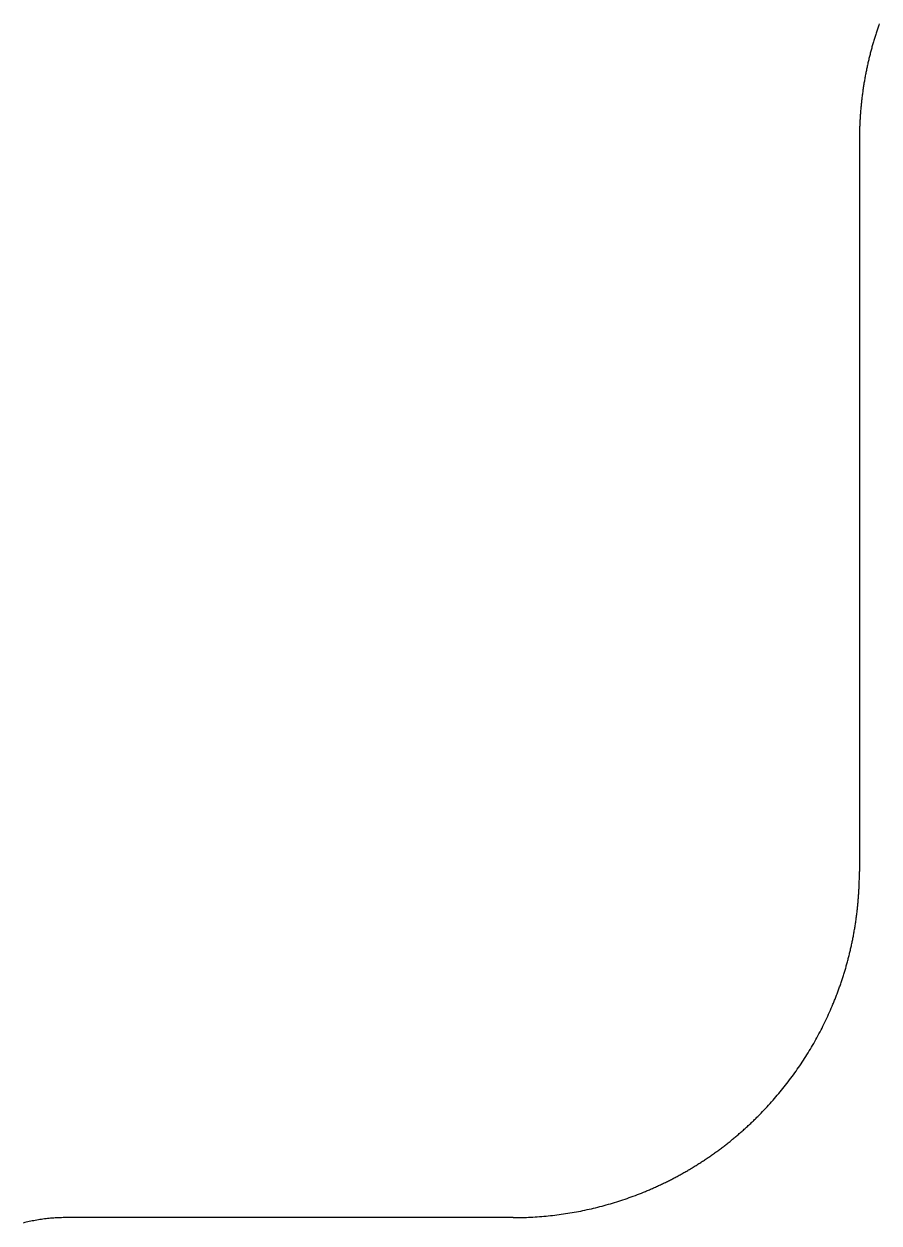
# Model space of a CAD drawing. Header units: millimetres. Extents: x -10 to 277, y -95 to 18.
# Drawn here: x 50.4 to 55.34, y 9.76 to 16.69 of the extents above; entities that cross this region are included whole.
import ezdxf

# ---------------------------------------------------------------- set-up
doc = ezdxf.new("R2010")
doc.units = ezdxf.units.MM
doc.header["$MEASUREMENT"] = 0
doc.layers.add('Edge.Cuts', color=53, linetype='CONTINUOUS')

msp = doc.modelspace()

# ---------------------------------------------------------------- linework, layer by layer
at = {"layer": 'Edge.Cuts', "linetype": 'Continuous'}
for p, q in [((55.319076, 16.63217), (55.317168, 16.626139)), ((55.321003, 16.638195), (55.319076, 16.63217)), ((55.322949, 16.644214), (55.321003, 16.638195)), ((55.324914, 16.650226), (55.322949, 16.644214)), ((55.326898, 16.656232), (55.324914, 16.650226)), ((55.328901, 16.662232), (55.326898, 16.656232)), ((55.330923, 16.668226), (55.328901, 16.662232)), ((55.332964, 16.674213), (55.330923, 16.668226)), ((55.335024, 16.680194), (55.332964, 16.674213)), ((55.337102, 16.686168), (55.335024, 16.680194)), ((55.3392, 16.692136), (55.337102, 16.686168)), ((55.299142, 16.565512), (55.297446, 16.55942)), ((55.300859, 16.5716), (55.299142, 16.565512)), ((55.302594, 16.577683), (55.300859, 16.5716)), ((55.304349, 16.58376), (55.302594, 16.577683)), ((55.306122, 16.589831), (55.304349, 16.58376)), ((55.307915, 16.595897), (55.306122, 16.589831)), ((55.309728, 16.601957), (55.307915, 16.595897)), ((55.311559, 16.608011), (55.309728, 16.601957)), ((55.31341, 16.61406), (55.311559, 16.608011)), ((55.315279, 16.620103), (55.31341, 16.61406)), ((55.317168, 16.626139), (55.315279, 16.620103)), ((55.280057, 16.492058), (55.278593, 16.485906)), ((55.281541, 16.498207), (55.280057, 16.492058)), ((55.283044, 16.50435), (55.281541, 16.498207)), ((55.284567, 16.510489), (55.283044, 16.50435)), ((55.286109, 16.516622), (55.284567, 16.510489)), ((55.28767, 16.522751), (55.286109, 16.516622)), ((55.289251, 16.528875), (55.28767, 16.522751)), ((55.290851, 16.534995), (55.289251, 16.528875)), ((55.292471, 16.541108), (55.290851, 16.534995)), ((55.29411, 16.547217), (55.292471, 16.541108)), ((55.295768, 16.553321), (55.29411, 16.547217)), ((55.297446, 16.55942), (55.295768, 16.553321)), ((55.265023, 16.424138), (55.263774, 16.417938)), ((55.266292, 16.430333), (55.265023, 16.424138)), ((55.267581, 16.436525), (55.266292, 16.430333)), ((55.268889, 16.442712), (55.267581, 16.436525)), ((55.270216, 16.448896), (55.268889, 16.442712)), ((55.271564, 16.455075), (55.270216, 16.448896)), ((55.27293, 16.46125), (55.271564, 16.455075)), ((55.274317, 16.46742), (55.27293, 16.46125)), ((55.275723, 16.473587), (55.274317, 16.46742)), ((55.277148, 16.479748), (55.275723, 16.473587)), ((55.278593, 16.485906), (55.277148, 16.479748)), ((55.252362, 16.355739), (55.251329, 16.3495)), ((55.253415, 16.361975), (55.252362, 16.355739)), ((55.254487, 16.368207), (55.253415, 16.361975)), ((55.255579, 16.374436), (55.254487, 16.368207)), ((55.256691, 16.380661), (55.255579, 16.374436)), ((55.257822, 16.386884), (55.256691, 16.380661)), ((55.258973, 16.393102), (55.257822, 16.386884)), ((55.260144, 16.399317), (55.258973, 16.393102)), ((55.261334, 16.405528), (55.260144, 16.399317)), ((55.262544, 16.411735), (55.261334, 16.405528)), ((55.263774, 16.417938), (55.262544, 16.411735)), ((55.242089, 16.286942), (55.241274, 16.28067)), ((55.242924, 16.29321), (55.242089, 16.286942)), ((55.243779, 16.299477), (55.242924, 16.29321)), ((55.244653, 16.305739), (55.243779, 16.299477)), ((55.245548, 16.312), (55.244653, 16.305739)), ((55.246462, 16.318257), (55.245548, 16.312)), ((55.247396, 16.324512), (55.246462, 16.318257)), ((55.248349, 16.330764), (55.247396, 16.324512)), ((55.249323, 16.337013), (55.248349, 16.330764)), ((55.250316, 16.343258), (55.249323, 16.337013)), ((55.251329, 16.3495), (55.250316, 16.343258)), ((55.234215, 16.217824), (55.233619, 16.211528)), ((55.234831, 16.224119), (55.234215, 16.217824)), ((55.235468, 16.230411), (55.234831, 16.224119)), ((55.236124, 16.236702), (55.235468, 16.230411)), ((55.2368, 16.24299), (55.236124, 16.236702)), ((55.237496, 16.249276), (55.2368, 16.24299)), ((55.238212, 16.255559), (55.237496, 16.249276)), ((55.238947, 16.261841), (55.238212, 16.255559)), ((55.239703, 16.26812), (55.238947, 16.261841)), ((55.240478, 16.274397), (55.239703, 16.26812)), ((55.241274, 16.28067), (55.240478, 16.274397)), ((55.22875, 16.148465), (55.228373, 16.14215)), ((55.229147, 16.154778), (55.22875, 16.148465)), ((55.229564, 16.161091), (55.229147, 16.154778)), ((55.230001, 16.1674), (55.229564, 16.161091)), ((55.230458, 16.17371), (55.230001, 16.1674)), ((55.230935, 16.180017), (55.230458, 16.17371)), ((55.231432, 16.186323), (55.230935, 16.180017)), ((55.231949, 16.192627), (55.231432, 16.186323)), ((55.232485, 16.19893), (55.231949, 16.192627)), ((55.233042, 16.205229), (55.232485, 16.19893)), ((55.233619, 16.211528), (55.233042, 16.205229)), ((55.2257, 16.078937), (55.225543, 16.072612)), ((55.225877, 16.085264), (55.2257, 16.078937)), ((55.226075, 16.091588), (55.225877, 16.085264)), ((55.226292, 16.097912), (55.226075, 16.091588)), ((55.226529, 16.104235), (55.226292, 16.097912)), ((55.226787, 16.110557), (55.226529, 16.104235)), ((55.227064, 16.116877), (55.226787, 16.110557)), ((55.227361, 16.123198), (55.227064, 16.116877)), ((55.227678, 16.129516), (55.227361, 16.123198)), ((55.228016, 16.135834), (55.227678, 16.129516)), ((55.228373, 16.14215), (55.228016, 16.135834)), ((55.225001, 16.028309), (55.225, 16.026)), ((55.225, 16.026), (55.225, 11.7946)), ((55.225019, 16.03464), (55.225001, 16.028309)), ((55.225056, 16.040969), (55.225019, 16.03464)), ((55.225113, 16.047299), (55.225056, 16.040969)), ((55.225191, 16.053627), (55.225113, 16.047299)), ((55.225288, 16.059957), (55.225191, 16.053627)), ((55.225405, 16.066284), (55.225288, 16.059957)), ((55.225543, 16.072612), (55.225405, 16.066284)), ((55.224887, 11.773301), (55.224944, 11.779631)), ((55.224944, 11.779631), (55.224981, 11.78596)), ((55.224981, 11.78596), (55.224999, 11.792292)), ((55.224999, 11.792292), (55.225, 11.7946)), ((55.222936, 11.703723), (55.223213, 11.710043)), ((55.223213, 11.710043), (55.223471, 11.716365)), ((55.223471, 11.716365), (55.223708, 11.722688)), ((55.223708, 11.722688), (55.223925, 11.729012)), ((55.223925, 11.729012), (55.224123, 11.735336)), ((55.224123, 11.735336), (55.2243, 11.741663)), ((55.2243, 11.741663), (55.224457, 11.747988)), ((55.224457, 11.747988), (55.224595, 11.754316)), ((55.224595, 11.754316), (55.224712, 11.760643)), ((55.224712, 11.760643), (55.224809, 11.766973)), ((55.224809, 11.766973), (55.224887, 11.773301)), ((55.218568, 11.634277), (55.219065, 11.640583)), ((55.219065, 11.640583), (55.219542, 11.64689)), ((55.219542, 11.64689), (55.219999, 11.6532)), ((55.219999, 11.6532), (55.220436, 11.659509)), ((55.220436, 11.659509), (55.220853, 11.665822)), ((55.220853, 11.665822), (55.22125, 11.672135)), ((55.22125, 11.672135), (55.221627, 11.67845)), ((55.221627, 11.67845), (55.221984, 11.684766)), ((55.221984, 11.684766), (55.222322, 11.691084)), ((55.222322, 11.691084), (55.222639, 11.697402)), ((55.222639, 11.697402), (55.222936, 11.703723)), ((55.211788, 11.565041), (55.212504, 11.571324)), ((55.212504, 11.571324), (55.2132, 11.57761)), ((55.2132, 11.57761), (55.213876, 11.583898)), ((55.213876, 11.583898), (55.214532, 11.590189)), ((55.214532, 11.590189), (55.215169, 11.596481)), ((55.215169, 11.596481), (55.215785, 11.602776)), ((55.215785, 11.602776), (55.216381, 11.609072)), ((55.216381, 11.609072), (55.216958, 11.615371)), ((55.216958, 11.615371), (55.217515, 11.62167)), ((55.217515, 11.62167), (55.218051, 11.627973)), ((55.218051, 11.627973), (55.218568, 11.634277)), ((55.202604, 11.496088), (55.203538, 11.502343)), ((55.203538, 11.502343), (55.204452, 11.5086)), ((55.204452, 11.5086), (55.205347, 11.514861)), ((55.205347, 11.514861), (55.206221, 11.521123)), ((55.206221, 11.521123), (55.207076, 11.52739)), ((55.207076, 11.52739), (55.207911, 11.533658)), ((55.207911, 11.533658), (55.208726, 11.53993)), ((55.208726, 11.53993), (55.209522, 11.546203)), ((55.209522, 11.546203), (55.210297, 11.55248)), ((55.210297, 11.55248), (55.211053, 11.558759)), ((55.211053, 11.558759), (55.211788, 11.565041)), ((55.191027, 11.427498), (55.192178, 11.433716)), ((55.192178, 11.433716), (55.193309, 11.439939)), ((55.193309, 11.439939), (55.194421, 11.446164)), ((55.194421, 11.446164), (55.195513, 11.452393)), ((55.195513, 11.452393), (55.196585, 11.458625)), ((55.196585, 11.458625), (55.197638, 11.464861)), ((55.197638, 11.464861), (55.198671, 11.4711)), ((55.198671, 11.4711), (55.199684, 11.477342)), ((55.199684, 11.477342), (55.200677, 11.483587)), ((55.200677, 11.483587), (55.201651, 11.489836)), ((55.201651, 11.489836), (55.202604, 11.496088)), ((55.17707, 11.35935), (55.178436, 11.365525)), ((55.178436, 11.365525), (55.179784, 11.371704)), ((55.179784, 11.371704), (55.181111, 11.377888)), ((55.181111, 11.377888), (55.182419, 11.384075)), ((55.182419, 11.384075), (55.183708, 11.390267)), ((55.183708, 11.390267), (55.184977, 11.396462)), ((55.184977, 11.396462), (55.186226, 11.402662)), ((55.186226, 11.402662), (55.187456, 11.408865)), ((55.187456, 11.408865), (55.188666, 11.415072)), ((55.188666, 11.415072), (55.189856, 11.421283)), ((55.189856, 11.421283), (55.191027, 11.427498)), ((55.160749, 11.291725), (55.16233, 11.297849)), ((55.16233, 11.297849), (55.163891, 11.303978)), ((55.163891, 11.303978), (55.165433, 11.310111)), ((55.165433, 11.310111), (55.166956, 11.31625)), ((55.166956, 11.31625), (55.168459, 11.322393)), ((55.168459, 11.322393), (55.169943, 11.328542)), ((55.169943, 11.328542), (55.171407, 11.334694)), ((55.171407, 11.334694), (55.172852, 11.340852)), ((55.172852, 11.340852), (55.174277, 11.347013)), ((55.174277, 11.347013), (55.175683, 11.35318)), ((55.175683, 11.35318), (55.17707, 11.35935)), ((55.140272, 11.218643), (55.142085, 11.224703)), ((55.142085, 11.224703), (55.143878, 11.230769)), ((55.143878, 11.230769), (55.145651, 11.23684)), ((55.145651, 11.23684), (55.147406, 11.242917)), ((55.147406, 11.242917), (55.149141, 11.249)), ((55.149141, 11.249), (55.150858, 11.255088)), ((55.150858, 11.255088), (55.152554, 11.26118)), ((55.152554, 11.26118), (55.154232, 11.267279)), ((55.154232, 11.267279), (55.15589, 11.273383)), ((55.15589, 11.273383), (55.157529, 11.279492)), ((55.157529, 11.279492), (55.159149, 11.285605)), ((55.159149, 11.285605), (55.160749, 11.291725)), ((55.119077, 11.152374), (55.121099, 11.158368)), ((55.121099, 11.158368), (55.123102, 11.164368)), ((55.123102, 11.164368), (55.125086, 11.170374)), ((55.125086, 11.170374), (55.127051, 11.176386)), ((55.127051, 11.176386), (55.128997, 11.182405)), ((55.128997, 11.182405), (55.130924, 11.18843)), ((55.130924, 11.18843), (55.132832, 11.194461)), ((55.132832, 11.194461), (55.134721, 11.200497)), ((55.134721, 11.200497), (55.13659, 11.20654)), ((55.13659, 11.20654), (55.138441, 11.212589)), ((55.138441, 11.212589), (55.140272, 11.218643)), ((55.093342, 11.080967), (55.09559, 11.086879)), ((55.09559, 11.086879), (55.097819, 11.092799)), ((55.097819, 11.092799), (55.100029, 11.098726)), ((55.100029, 11.098726), (55.102221, 11.10466)), ((55.102221, 11.10466), (55.104394, 11.110601)), ((55.104394, 11.110601), (55.106548, 11.116548)), ((55.106548, 11.116548), (55.108684, 11.122503)), ((55.108684, 11.122503), (55.1108, 11.128464)), ((55.1108, 11.128464), (55.112898, 11.134432)), ((55.112898, 11.134432), (55.114976, 11.140406)), ((55.114976, 11.140406), (55.117036, 11.146387)), ((55.117036, 11.146387), (55.119077, 11.152374)), ((55.067386, 11.01641), (55.072272, 11.02808)), ((55.072272, 11.02808), (55.074687, 11.033926)), ((55.074687, 11.033926), (55.077084, 11.03978)), ((55.077084, 11.03978), (55.079462, 11.045642)), ((55.079462, 11.045642), (55.081822, 11.051511)), ((55.081822, 11.051511), (55.084163, 11.057387)), ((55.084163, 11.057387), (55.086486, 11.063271)), ((55.086486, 11.063271), (55.08879, 11.069162)), ((55.08879, 11.069162), (55.091075, 11.075061)), ((55.091075, 11.075061), (55.093342, 11.080967)), ((55.036531, 10.947063), (55.041856, 10.958539)), ((55.041856, 10.958539), (55.047108, 10.970048)), ((55.047108, 10.970048), (55.052287, 10.98159)), ((55.052287, 10.98159), (55.057394, 10.993164)), ((55.057394, 10.993164), (55.062427, 11.004771)), ((55.062427, 11.004771), (55.067386, 11.01641)), ((54.997244, 10.867715), (55.003071, 10.878942)), ((55.003071, 10.878942), (55.008826, 10.890206)), ((55.008826, 10.890206), (55.014511, 10.901507)), ((55.014511, 10.901507), (55.020124, 10.912843)), ((55.020124, 10.912843), (55.025665, 10.924215)), ((55.025665, 10.924215), (55.031134, 10.935622)), ((55.031134, 10.935622), (55.036531, 10.947063)), ((54.960806, 10.801149), (54.967054, 10.812146)), ((54.967054, 10.812146), (54.973232, 10.823183)), ((54.973232, 10.823183), (54.97934, 10.834258)), ((54.97934, 10.834258), (54.985379, 10.845372)), ((54.985379, 10.845372), (54.991347, 10.856525)), ((54.991347, 10.856525), (54.997244, 10.867715)), ((54.921875, 10.736022), (54.928534, 10.746773)), ((54.928534, 10.746773), (54.935126, 10.757566)), ((54.935126, 10.757566), (54.941649, 10.7684)), ((54.941649, 10.7684), (54.948104, 10.779276)), ((54.948104, 10.779276), (54.95449, 10.790192)), ((54.95449, 10.790192), (54.960806, 10.801149)), ((54.873378, 10.661983), (54.880506, 10.672427)), ((54.880506, 10.672427), (54.887567, 10.682916)), ((54.887567, 10.682916), (54.894563, 10.69345)), ((54.894563, 10.69345), (54.901491, 10.704028)), ((54.901491, 10.704028), (54.908353, 10.714649)), ((54.908353, 10.714649), (54.915148, 10.725314)), ((54.915148, 10.725314), (54.921875, 10.736022)), ((54.829239, 10.600287), (54.836757, 10.610452)), ((54.836757, 10.610452), (54.844211, 10.620665)), ((54.844211, 10.620665), (54.851601, 10.630925)), ((54.851601, 10.630925), (54.858925, 10.641232)), ((54.858925, 10.641232), (54.866184, 10.651584)), ((54.866184, 10.651584), (54.873378, 10.661983)), ((54.77483, 10.530487), (54.782791, 10.540311)), ((54.782791, 10.540311), (54.79069, 10.550184)), ((54.79069, 10.550184), (54.798526, 10.560107)), ((54.798526, 10.560107), (54.8063, 10.570079)), ((54.8063, 10.570079), (54.81401, 10.5801)), ((54.81401, 10.5801), (54.821656, 10.590169)), ((54.821656, 10.590169), (54.829239, 10.600287)), ((54.708928, 10.453745), (54.717378, 10.463155)), ((54.717378, 10.463155), (54.725768, 10.472618)), ((54.725768, 10.472618), (54.734097, 10.482134)), ((54.734097, 10.482134), (54.742366, 10.491702)), ((54.742366, 10.491702), (54.750574, 10.501322)), ((54.750574, 10.501322), (54.758721, 10.510993)), ((54.758721, 10.510993), (54.766806, 10.520715)), ((54.766806, 10.520715), (54.77483, 10.530487)), ((54.64812, 10.389377), (54.656982, 10.398409)), ((54.656982, 10.398409), (54.665787, 10.407496)), ((54.665787, 10.407496), (54.674533, 10.416637)), ((54.674533, 10.416637), (54.68322, 10.425833)), ((54.68322, 10.425833), (54.691849, 10.435083)), ((54.691849, 10.435083), (54.700418, 10.444387)), ((54.700418, 10.444387), (54.708928, 10.453745)), ((54.578141, 10.321867), (54.582794, 10.326157)), ((54.582794, 10.326157), (54.587433, 10.33046)), ((54.587433, 10.33046), (54.592059, 10.334779)), ((54.592059, 10.334779), (54.596671, 10.339111)), ((54.596671, 10.339111), (54.60127, 10.34346)), ((54.60127, 10.34346), (54.605854, 10.347822)), ((54.605854, 10.347822), (54.610426, 10.3522)), ((54.610426, 10.3522), (54.614984, 10.356591)), ((54.614984, 10.356591), (54.619528, 10.360998)), ((54.619528, 10.360998), (54.624058, 10.365418)), ((54.624058, 10.365418), (54.628575, 10.369854)), ((54.628575, 10.369854), (54.633077, 10.374304)), ((54.633077, 10.374304), (54.637567, 10.378769)), ((54.637567, 10.378769), (54.6392, 10.3804)), ((54.6392, 10.3804), (54.64812, 10.389377)), ((54.497034, 10.251265), (54.501907, 10.255296)), ((54.501907, 10.255296), (54.50677, 10.259342)), ((54.50677, 10.259342), (54.511618, 10.263404)), ((54.511618, 10.263404), (54.516455, 10.267481)), ((54.516455, 10.267481), (54.521278, 10.271573)), ((54.521278, 10.271573), (54.526089, 10.275682)), ((54.526089, 10.275682), (54.530886, 10.279804)), ((54.530886, 10.279804), (54.535671, 10.283943)), ((54.535671, 10.283943), (54.540442, 10.288096)), ((54.540442, 10.288096), (54.545201, 10.292265)), ((54.545201, 10.292265), (54.549946, 10.296449)), ((54.549946, 10.296449), (54.554678, 10.300648)), ((54.554678, 10.300648), (54.559397, 10.304862)), ((54.559397, 10.304862), (54.564104, 10.309091)), ((54.564104, 10.309091), (54.568796, 10.313335)), ((54.568796, 10.313335), (54.573475, 10.317594)), ((54.573475, 10.317594), (54.578141, 10.321867)), ((54.412269, 10.185141), (54.417353, 10.188904)), ((54.417353, 10.188904), (54.422424, 10.192682)), ((54.422424, 10.192682), (54.427484, 10.196477)), ((54.427484, 10.196477), (54.432531, 10.200287)), ((54.432531, 10.200287), (54.437566, 10.204114)), ((54.437566, 10.204114), (54.442589, 10.207956)), ((54.442589, 10.207956), (54.447601, 10.211815)), ((54.447601, 10.211815), (54.452599, 10.215689)), ((54.452599, 10.215689), (54.457586, 10.219579)), ((54.457586, 10.219579), (54.46256, 10.223485)), ((54.46256, 10.223485), (54.467523, 10.227407)), ((54.467523, 10.227407), (54.472472, 10.231344)), ((54.472472, 10.231344), (54.47741, 10.235297)), ((54.47741, 10.235297), (54.482334, 10.239265)), ((54.482334, 10.239265), (54.487247, 10.24325)), ((54.487247, 10.24325), (54.492146, 10.247249)), ((54.492146, 10.247249), (54.497034, 10.251265)), ((54.308176, 10.11332), (54.313487, 10.116754)), ((54.313487, 10.116754), (54.318787, 10.120204)), ((54.318787, 10.120204), (54.324077, 10.123672)), ((54.324077, 10.123672), (54.329355, 10.127156)), ((54.329355, 10.127156), (54.334623, 10.130656)), ((54.334623, 10.130656), (54.339879, 10.134173)), ((54.339879, 10.134173), (54.345124, 10.137707)), ((54.345124, 10.137707), (54.350357, 10.141257)), ((54.350357, 10.141257), (54.35558, 10.144825)), ((54.35558, 10.144825), (54.360791, 10.148408)), ((54.360791, 10.148408), (54.365991, 10.152008)), ((54.365991, 10.152008), (54.371179, 10.155624)), ((54.371179, 10.155624), (54.376356, 10.159257)), ((54.376356, 10.159257), (54.381521, 10.162905)), ((54.381521, 10.162905), (54.386676, 10.166571)), ((54.386676, 10.166571), (54.391817, 10.170252)), ((54.391817, 10.170252), (54.396948, 10.17395)), ((54.396948, 10.17395), (54.402067, 10.177664)), ((54.402067, 10.177664), (54.407174, 10.181395)), ((54.407174, 10.181395), (54.412269, 10.185141)), ((54.194213, 10.045145), (54.199741, 10.048219)), ((54.199741, 10.048219), (54.20526, 10.05131)), ((54.20526, 10.05131), (54.210768, 10.054419)), ((54.210768, 10.054419), (54.216267, 10.057545)), ((54.216267, 10.057545), (54.221755, 10.060689)), ((54.221755, 10.060689), (54.227234, 10.06385)), ((54.227234, 10.06385), (54.232702, 10.067028)), ((54.232702, 10.067028), (54.238161, 10.070224)), ((54.238161, 10.070224), (54.243609, 10.073436)), ((54.243609, 10.073436), (54.249047, 10.076666)), ((54.249047, 10.076666), (54.254475, 10.079913)), ((54.254475, 10.079913), (54.259893, 10.083177)), ((54.259893, 10.083177), (54.265299, 10.086458)), ((54.265299, 10.086458), (54.270696, 10.089757)), ((54.270696, 10.089757), (54.276082, 10.093072)), ((54.276082, 10.093072), (54.281458, 10.096405)), ((54.281458, 10.096405), (54.286823, 10.099754)), ((54.286823, 10.099754), (54.292178, 10.10312)), ((54.292178, 10.10312), (54.297521, 10.106503)), ((54.297521, 10.106503), (54.302854, 10.109904)), ((54.302854, 10.109904), (54.308176, 10.11332)), ((54.058753, 9.976684), (54.064499, 9.97933)), ((54.064499, 9.97933), (54.070236, 9.981994)), ((54.070236, 9.981994), (54.075965, 9.984677)), ((54.075965, 9.984677), (54.081685, 9.987377)), ((54.081685, 9.987377), (54.087397, 9.990096)), ((54.087397, 9.990096), (54.0931, 9.992833)), ((54.0931, 9.992833), (54.098794, 9.995587)), ((54.098794, 9.995587), (54.10448, 9.99836)), ((54.10448, 9.99836), (54.110157, 10.00115)), ((54.110157, 10.00115), (54.115825, 10.003959)), ((54.115825, 10.003959), (54.121484, 10.006785)), ((54.121484, 10.006785), (54.127134, 10.00963)), ((54.127134, 10.00963), (54.132775, 10.012492)), ((54.132775, 10.012492), (54.138407, 10.015372)), ((54.138407, 10.015372), (54.14403, 10.01827)), ((54.14403, 10.01827), (54.149643, 10.021185)), ((54.149643, 10.021185), (54.155247, 10.024118)), ((54.155247, 10.024118), (54.160843, 10.02707)), ((54.160843, 10.02707), (54.166428, 10.030038)), ((54.166428, 10.030038), (54.172004, 10.033024)), ((54.172004, 10.033024), (54.177571, 10.036028)), ((54.177571, 10.036028), (54.183128, 10.03905)), ((54.183128, 10.03905), (54.188675, 10.042088)), ((54.188675, 10.042088), (54.194213, 10.045145)), ((53.882773, 9.905866), (53.894706, 9.910065)), ((53.894706, 9.910065), (53.906613, 9.914339)), ((53.906613, 9.914339), (53.918492, 9.918688)), ((53.918492, 9.918688), (53.930344, 9.923113)), ((53.930344, 9.923113), (53.942167, 9.927612)), ((53.942167, 9.927612), (53.953962, 9.932186)), ((53.953962, 9.932186), (53.965728, 9.936835)), ((53.965728, 9.936835), (53.977465, 9.941558)), ((53.977465, 9.941558), (53.989171, 9.946355)), ((53.989171, 9.946355), (53.995013, 9.948781)), ((53.995013, 9.948781), (54.000847, 9.951226)), ((54.000847, 9.951226), (54.006674, 9.953689)), ((54.006674, 9.953689), (54.012492, 9.956171)), ((54.012492, 9.956171), (54.018303, 9.958671)), ((54.018303, 9.958671), (54.024106, 9.961189)), ((54.024106, 9.961189), (54.029901, 9.963726)), ((54.029901, 9.963726), (54.035688, 9.966281)), ((54.035688, 9.966281), (54.041466, 9.968854)), ((54.041466, 9.968854), (54.047237, 9.971446)), ((54.047237, 9.971446), (54.052999, 9.974056)), ((54.052999, 9.974056), (54.058753, 9.976684)), ((53.63928, 9.837972), (53.651642, 9.840631)), ((53.651642, 9.840631), (53.663988, 9.843368)), ((53.663988, 9.843368), (53.676316, 9.846183)), ((53.676316, 9.846183), (53.688626, 9.849076)), ((53.688626, 9.849076), (53.700918, 9.852047)), ((53.700918, 9.852047), (53.713191, 9.855095)), ((53.713191, 9.855095), (53.725446, 9.858221)), ((53.725446, 9.858221), (53.73768, 9.861425)), ((53.73768, 9.861425), (53.749894, 9.864706)), ((53.749894, 9.864706), (53.762087, 9.868065)), ((53.762087, 9.868065), (53.774259, 9.8715)), ((53.774259, 9.8715), (53.78641, 9.875013)), ((53.78641, 9.875013), (53.798538, 9.878602)), ((53.798538, 9.878602), (53.810644, 9.882268)), ((53.810644, 9.882268), (53.822726, 9.88601)), ((53.822726, 9.88601), (53.834785, 9.889829)), ((53.834785, 9.889829), (53.846819, 9.893725)), ((53.846819, 9.893725), (53.858829, 9.897696)), ((53.858829, 9.897696), (53.870814, 9.901743)), ((53.870814, 9.901743), (53.882773, 9.905866)), ((50.419813, 9.769741), (50.411107, 9.767721)), ((50.428537, 9.771683), (50.419813, 9.769741)), ((50.437278, 9.773547), (50.428537, 9.771683)), ((50.446035, 9.775332), (50.437278, 9.773547)), ((50.454807, 9.777039), (50.446035, 9.775332)), ((50.463594, 9.778668), (50.454807, 9.777039)), ((50.472395, 9.780218), (50.463594, 9.778668)), ((50.48121, 9.781689), (50.472395, 9.780218)), ((50.490038, 9.783081), (50.48121, 9.781689)), ((50.498878, 9.784394), (50.490038, 9.783081)), ((50.507729, 9.785628), (50.498878, 9.784394)), ((50.516592, 9.786783), (50.507729, 9.785628)), ((50.525465, 9.787858), (50.516592, 9.786783)), ((50.534348, 9.788854), (50.525465, 9.787858)), ((50.543241, 9.789771), (50.534348, 9.788854)), ((50.552142, 9.790609), (50.543241, 9.789771)), ((50.561051, 9.791366), (50.552142, 9.790609)), ((50.569967, 9.792045), (50.561051, 9.791366)), ((50.578891, 9.792643), (50.569967, 9.792045)), ((50.58782, 9.793162), (50.578891, 9.792643)), ((50.596756, 9.793601), (50.58782, 9.793162)), ((50.605697, 9.793961), (50.596756, 9.793601)), ((50.614642, 9.79424), (50.605697, 9.793961)), ((50.623591, 9.79444), (50.614642, 9.79424)), ((50.632544, 9.79456), (50.623591, 9.79444)), ((50.6415, 9.7946), (50.632544, 9.79456)), ((53.225, 9.7946), (50.6415, 9.7946)), ((53.225, 9.7946), (53.237654, 9.79464)), ((53.237654, 9.79464), (53.250306, 9.79476)), ((53.250306, 9.79476), (53.262956, 9.79496)), ((53.262956, 9.79496), (53.275603, 9.79524)), ((53.275603, 9.79524), (53.288248, 9.795599)), ((53.288248, 9.795599), (53.300889, 9.796039)), ((53.300889, 9.796039), (53.313526, 9.796558)), ((53.313526, 9.796558), (53.326159, 9.797158)), ((53.326159, 9.797158), (53.338787, 9.797837)), ((53.338787, 9.797837), (53.35141, 9.798596)), ((53.35141, 9.798596), (53.364028, 9.799434)), ((53.364028, 9.799434), (53.37664, 9.800353)), ((53.37664, 9.800353), (53.389245, 9.801351)), ((53.389245, 9.801351), (53.401843, 9.802429)), ((53.401843, 9.802429), (53.414434, 9.803586)), ((53.414434, 9.803586), (53.427017, 9.804823)), ((53.427017, 9.804823), (53.439592, 9.80614)), ((53.439592, 9.80614), (53.452157, 9.807536)), ((53.452157, 9.807536), (53.464714, 9.809011)), ((53.464714, 9.809011), (53.477261, 9.810566)), ((53.477261, 9.810566), (53.489798, 9.8122)), ((53.489798, 9.8122), (53.502325, 9.813914)), ((53.502325, 9.813914), (53.51484, 9.815706)), ((53.51484, 9.815706), (53.527344, 9.817578)), ((53.527344, 9.817578), (53.539836, 9.819529)), ((53.539836, 9.819529), (53.552315, 9.821559)), ((53.552315, 9.821559), (53.564781, 9.823667)), ((53.564781, 9.823667), (53.577234, 9.825855)), ((53.577234, 9.825855), (53.589673, 9.828121)), ((53.589673, 9.828121), (53.602098, 9.830466)), ((53.602098, 9.830466), (53.614507, 9.83289)), ((53.614507, 9.83289), (53.626902, 9.835392)), ((53.626902, 9.835392), (53.63928, 9.837972)), ((50.402419, 9.765624), (50.393749, 9.763448)), ((50.411107, 9.767721), (50.402419, 9.765624))]:
    msp.add_line(p, q, dxfattribs=at)

doc.saveas('drawing.dxf')
